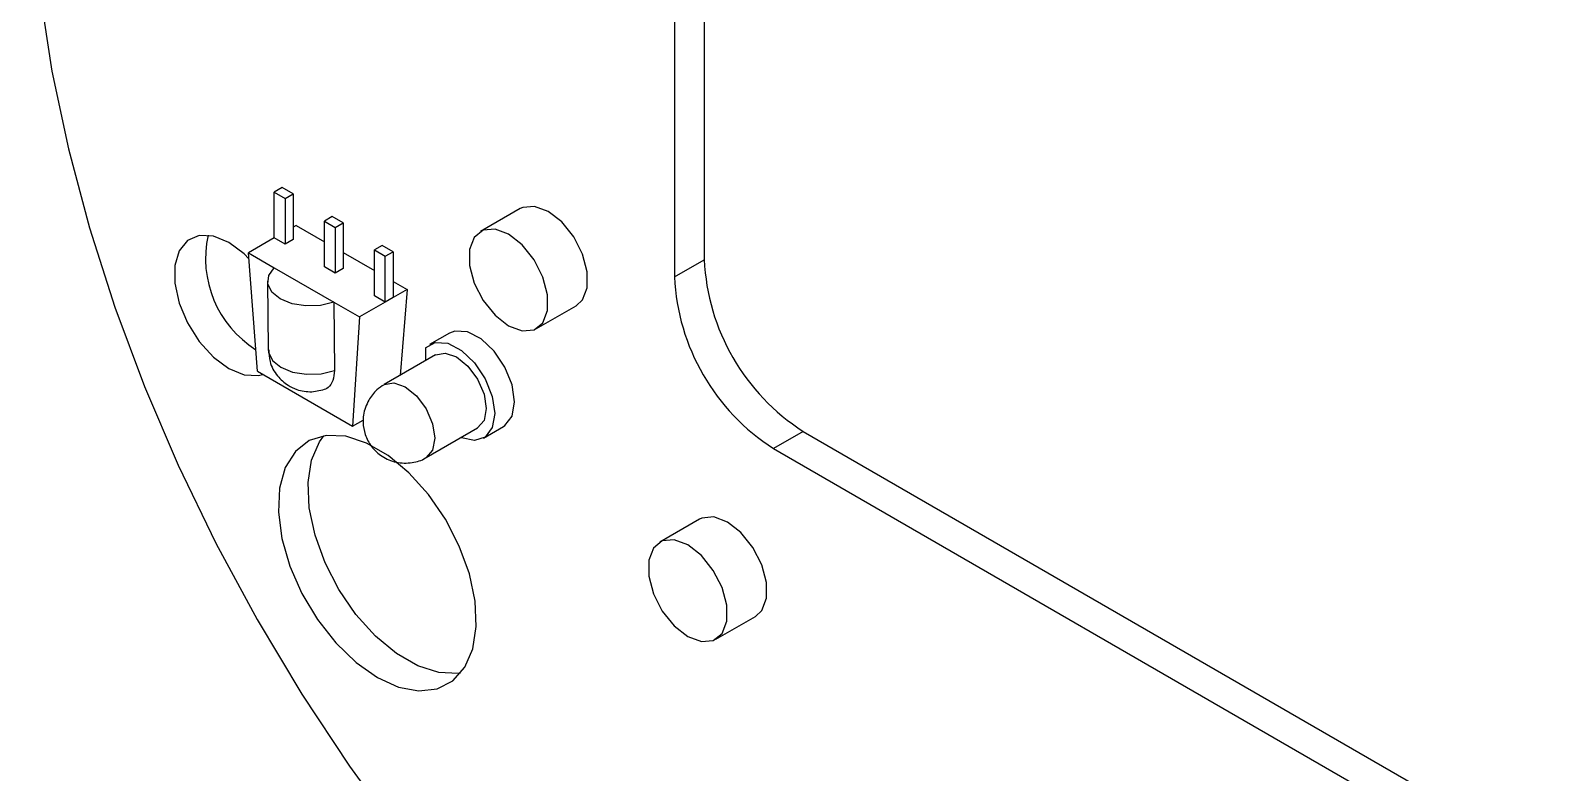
# Model space of a CAD drawing. Header units: millimetres. Extents: x 516 to 842, y 115 to 453.
# Drawn here: x 749.1 to 803.8, y 357.6 to 384.1 of the extents above; entities that cross this region are included whole.
import ezdxf

# ---------------------------------------------------------------- set-up
doc = ezdxf.new("R2010")
doc.units = ezdxf.units.MM

msp = doc.modelspace()

# ---------------------------------------------------------------- linework, layer by layer
at = {"color": 7, "linetype": 'Continuous', "lineweight": 25}
for p, q in [((773.148, 420.821), (773.148, 375.911)), ((772.087, 420.209), (772.087, 375.299)), ((758.087, 378.482), (757.804, 378.319)), ((757.804, 378.319), (758.193, 378.095)), ((757.804, 376.686), (757.804, 378.319)), ((758.475, 378.258), (758.087, 378.482)), ((758.193, 378.095), (758.475, 378.258)), ((758.193, 378.095), (758.193, 376.462)), ((758.475, 378.258), (758.475, 376.625)), ((759.872, 377.452), (759.589, 377.288)), ((759.589, 377.288), (759.978, 377.064)), ((759.589, 375.655), (759.589, 377.288)), ((760.261, 377.227), (759.872, 377.452)), ((759.978, 377.064), (760.261, 377.227)), ((760.261, 377.227), (760.261, 375.594)), ((766.58, 377.731), (765.166, 376.915)), ((757.804, 376.686), (756.884, 376.155)), ((758.193, 376.462), (757.804, 376.686)), ((758.582, 377.135), (758.475, 377.074)), ((758.582, 377.135), (759.589, 376.553)), ((759.978, 377.064), (759.978, 375.431)), ((757.203, 371.93), (756.884, 376.155)), ((756.884, 376.155), (757.804, 375.625)), ((758.475, 376.625), (758.193, 376.462)), ((760.261, 376.166), (761.375, 375.523)), ((761.657, 376.421), (761.375, 376.258)), ((761.375, 374.625), (761.375, 376.258)), ((761.375, 376.258), (761.764, 376.033)), ((762.046, 376.196), (761.657, 376.421)), ((761.764, 376.033), (762.046, 376.196)), ((762.046, 376.196), (762.046, 374.563)), ((757.804, 375.625), (759.925, 374.4)), ((759.978, 375.431), (759.589, 375.655)), ((760.261, 375.594), (759.978, 375.431)), ((761.764, 374.4), (761.764, 376.033)), ((772.087, 375.299), (773.148, 375.911)), ((757.566, 375.14), (757.587, 372.702)), ((762.046, 375.135), (762.541, 374.849)), ((761.764, 374.4), (761.375, 374.625)), ((762.046, 374.563), (761.764, 374.4)), ((762.541, 374.849), (762.046, 374.563)), ((762.541, 374.849), (762.294, 371.784)), ((759.925, 374.4), (759.946, 371.963)), ((759.925, 374.4), (760.844, 373.869)), ((761.764, 374.4), (760.844, 373.869)), ((767.166, 373.451), (768.58, 374.267)), ((760.844, 373.869), (760.597, 369.97)), ((764.054, 373.291), (763.347, 372.883)), ((763.559, 372.515), (761.721, 371.454)), ((763.195, 372.762), (763.195, 372.305)), ((757.203, 371.93), (760.597, 369.97)), ((759.137, 371.194), (759.524, 371.271)), ((760.597, 369.97), (760.976, 370.189)), ((763.221, 368.855), (765.059, 369.917)), ((765.272, 369.549), (765.979, 369.957)), ((776.683, 369.788), (775.623, 369.175)), ((776.683, 369.788), (815.574, 347.336)), ((775.623, 369.175), (814.514, 346.724)), ((772.976, 366.653), (771.562, 365.837)), ((773.561, 362.373), (774.976, 363.189))]:
    msp.add_line(p, q, dxfattribs=at)
at = {"color": 7, "linetype": 'Continuous', "lineweight": 25, "flags": 128}
for points in [[(749.106, 390.607), (749.191, 388.028), (749.446, 385.367), (749.868, 382.638), (750.456, 379.86), (751.205, 377.048), (752.112, 374.219), (753.171, 371.391), (754.375, 368.58), (755.718, 365.803), (757.191, 363.078), (758.785, 360.419), (760.491, 357.844), (762.299, 355.368), (764.197, 353.005), (764.575, 352.561)], [(768.58, 374.267), (768.805, 374.476), (768.973, 374.912), (768.973, 375.479), (768.805, 376.109), (768.489, 376.725), (768.064, 377.255), (767.58, 377.632), (767.096, 377.813), (766.671, 377.775), (766.58, 377.731)], [(756.177, 376.522), (755.63, 376.748), (755.126, 376.773), (754.708, 376.596), (754.409, 376.231), (754.253, 375.708), (754.253, 375.069), (754.409, 374.365), (754.708, 373.655), (755.126, 372.995), (755.63, 372.439), (756.177, 372.031), (756.725, 371.806), (757.229, 371.781), (757.39, 371.822)], [(766.166, 373.55), (766.649, 373.369), (767.075, 373.407), (767.39, 373.659), (767.558, 374.095), (767.558, 374.662), (767.39, 375.292), (767.075, 375.909), (766.649, 376.438), (766.166, 376.816), (765.682, 376.997), (765.257, 376.959), (764.941, 376.706), (764.773, 376.27), (764.773, 375.703), (764.941, 375.073), (765.257, 374.457), (765.682, 373.927), (766.166, 373.55)], [(756.9, 375.944), (756.725, 376.115), (756.177, 376.522)], [(759.925, 374.4), (759.449, 374.281), (758.933, 374.261), (758.437, 374.341), (758.016, 374.513), (757.717, 374.757), (757.575, 375.045), (757.605, 375.346), (757.804, 375.625)], [(763.195, 372.762), (763.544, 372.958), (763.991, 372.928), (764.48, 372.677), (764.946, 372.237), (765.33, 371.666), (765.582, 371.036), (765.67, 370.43), (765.582, 369.925), (765.33, 369.587), (764.946, 369.459), (764.48, 369.558), (764.456, 369.568)], [(765.979, 369.957), (766.037, 369.995), (766.29, 370.333), (766.377, 370.838), (766.29, 371.445), (766.037, 372.074), (765.653, 372.645), (765.187, 373.085), (764.698, 373.336), (764.251, 373.366), (764.054, 373.291)], [(763.559, 372.515), (763.903, 372.582), (764.309, 372.441), (764.715, 372.113), (765.059, 371.649), (765.289, 371.119), (765.37, 370.604), (765.289, 370.181), (765.059, 369.917), (765.059, 369.917)], [(761.481, 361.009), (762.241, 360.665), (762.965, 360.529), (763.62, 360.606), (764.175, 360.893), (764.604, 361.376), (764.887, 362.032), (765.011, 362.832), (764.97, 363.738), (764.765, 364.706), (764.407, 365.693), (763.912, 366.652), (763.303, 367.537), (762.61, 368.309), (761.863, 368.929), (761.098, 369.371), (760.352, 369.612), (759.658, 369.642), (759.049, 369.459), (758.554, 369.072), (758.196, 368.499), (757.992, 367.766), (757.95, 366.908), (758.074, 365.966), (758.357, 364.982), (758.786, 364.004), (759.341, 363.076), (759.996, 362.243), (760.721, 361.543), (761.481, 361.009)], [(764.454, 361.166), (764.364, 361.153), (763.67, 361.183), (762.924, 361.424), (762.159, 361.866), (761.412, 362.486), (760.719, 363.258), (760.11, 364.143), (759.615, 365.102), (759.257, 366.089), (759.052, 367.057), (759.011, 367.963), (759.135, 368.763), (759.418, 369.419), (759.568, 369.629)], [(774.976, 363.189), (775.2, 363.398), (775.368, 363.834), (775.368, 364.401), (775.2, 365.031), (774.885, 365.648), (774.459, 366.177), (773.976, 366.554), (773.492, 366.735), (773.067, 366.697), (772.976, 366.653)], [(772.562, 362.472), (773.045, 362.291), (773.471, 362.329), (773.786, 362.581), (773.954, 363.017), (773.954, 363.585), (773.786, 364.214), (773.471, 364.831), (773.045, 365.36), (772.562, 365.738), (772.078, 365.919), (771.652, 365.881), (771.337, 365.628), (771.169, 365.193), (771.169, 364.625), (771.337, 363.995), (771.652, 363.379), (772.078, 362.85), (772.562, 362.472)]]:
    msp.add_lwpolyline(points, dxfattribs=at)
at = {"color": 8, "linetype": 'Continuous', "lineweight": 25, "flags": 128}
for points in [[(757.587, 372.702), (757.596, 372.608), (757.739, 372.319), (758.037, 372.076), (758.458, 371.904), (758.954, 371.824), (759.47, 371.844), (759.946, 371.963)], [(761.721, 371.453), (761.721, 371.454), (762.065, 371.52), (762.471, 371.379), (762.877, 371.052), (763.221, 370.588), (763.451, 370.058), (763.531, 369.542)], [(763.531, 369.542), (763.451, 369.12), (763.221, 368.855)]]:
    msp.add_lwpolyline(points, dxfattribs=at)
at = {"color": 7, "linetype": 'Continuous', "lineweight": 25}
for centre, radius, start, end in [((759.19, 375.952), 3.841, 167.5388, 237.8298), ((780.824, 376.261), 7.684, 182.6055, 237.3945), ((779.763, 375.648), 7.684, 182.6055, 237.3945)]:
    msp.add_arc(centre, radius, start, end, dxfattribs=at)
for points, knots in [([(757.604, 372.701), (757.61, 372.558), (757.625, 372.222), (757.882, 371.768), (758.239, 371.447), (758.66, 371.237), (758.957, 371.21), (759.137, 371.194)], [0, 0, 0, 0, 0.177686, 0.418185, 0.629191, 0.774713, 1, 1, 1, 1]), ([(759.946, 371.963), (759.936, 371.837), (759.914, 371.584), (759.758, 371.338), (759.597, 371.284), (759.526, 371.261)], [0, 0, 0, 0, 0.360283, 0.72056, 1, 1, 1, 1]), ([(761.722, 371.451), (761.632, 371.393), (761.409, 371.252), (761.26, 371.034), (761.172, 370.904)], [0, 0, 0, 0, 0.4077309, 1, 1, 1, 1]), ([(761.172, 370.904), (761.093, 370.728), (760.98, 370.472), (760.962, 370.046), (761.03, 369.656), (761.258, 369.225), (761.64, 368.868), (762.156, 368.65), (762.701, 368.648), (763.069, 368.749), (763.211, 368.852), (763.219, 368.858)], [0, 0, 0, 0, 0.146338, 0.212195, 0.324102, 0.446751, 0.579302, 0.718424, 0.865125, 0.992369, 1, 1, 1, 1])]:
    msp.add_open_spline(points, degree=3, knots=knots, dxfattribs=at)

doc.saveas('drawing.dxf')
